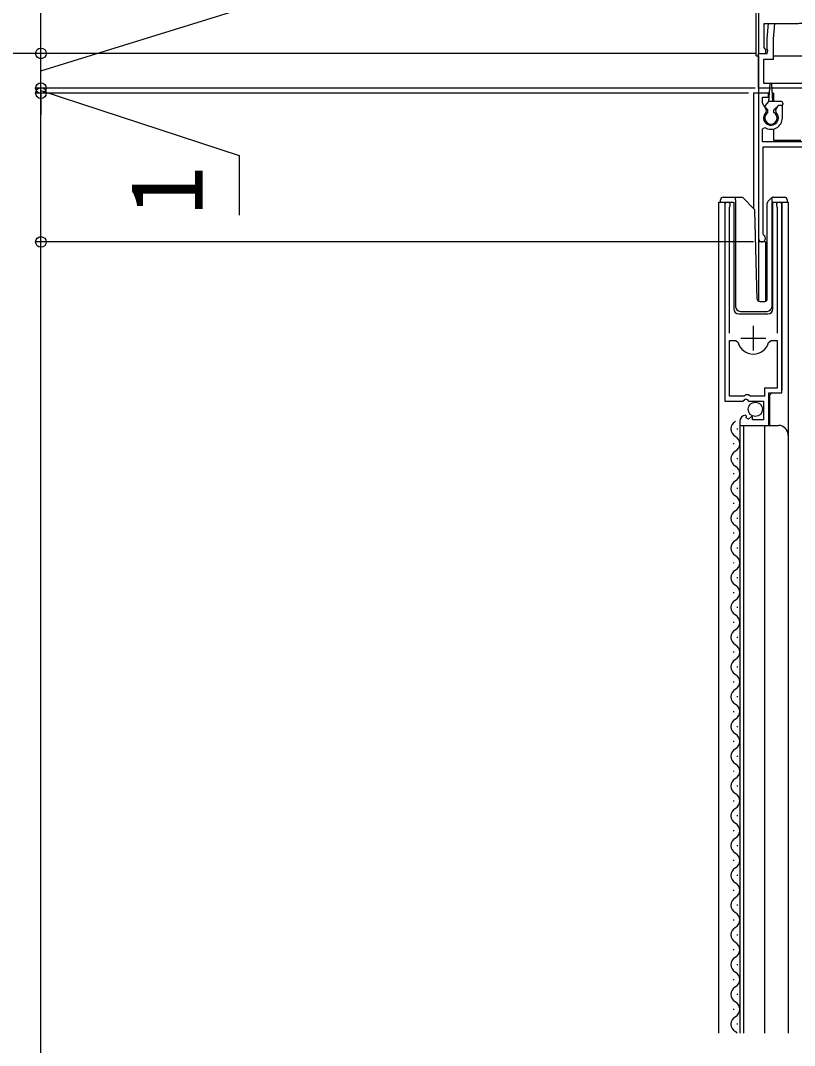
# Model space of a CAD drawing. Units: millimetres, scale not verified. Extents: x -875 to 875, y -1304 to 1297.
# Drawn here: x -707.1 to -551.1, y 411.8 to 618.5 of the extents above; entities that cross this region are included whole.
import ezdxf
from ezdxf.enums import TextEntityAlignment as Align

# ---------------------------------------------------------------- set-up
doc = ezdxf.new("R2010")
doc.units = ezdxf.units.MM
doc.header["$LTSCALE"] = 8
for name, color, linetype in [('0-2_YKK_11', 7, 'Continuous'), ('0-3_YKK_12', 2, 'Continuous'), ('0-4_YKK_13', 4, 'Continuous'), ('0-5_YKK_D', 6, 'Continuous')]:
    doc.layers.add(name, color=color, linetype=linetype)
doc.styles.add('ＭＳ ゴシック', font='')
doc.styles.get('ＭＳ ゴシック').set_extended_font_data('MS Gothic')

msp = doc.modelspace()

# ---------------------------------------------------------------- linework, layer by layer
at = {"layer": '0-2_YKK_11'}
for p, q in [((-559.363, 551.917), (-559.363, 556.917)), ((-561.863, 554.417), (-556.863, 554.417))]:
    msp.add_line(p, q, dxfattribs=at)
for points in [[(-558.313, 638.817), (-558.313, 611.817), (-556.813, 611.817), (-556.813, 612.517), (-557.053, 612.811)], [(-557.053, 612.811), (-557.213, 613.007), (-557.213, 617.817), (-550.272, 617.817), (-550.088, 617.937), (-549.538, 617.937), (-549.355, 617.817), (-521.272, 617.817), (-521.088, 617.937), (-520.538, 617.937), (-520.355, 617.817), (-492.272, 617.817), (-492.088, 617.937), (-491.538, 617.937), (-491.355, 617.817), (-484.413, 617.817), (-484.413, 613.007), (-484.573, 612.811), (-484.813, 612.517), (-484.813, 611.817), (-483.313, 611.817)], [(-544.772, 604.817), (-558.314, 604.817), (-558.314, 611.817), (-556.564, 611.817), (-556.444, 612.392), (-556.564, 612.576), (-556.564, 614.817), (-556.301, 617.817), (-555.097, 617.817), (-555.364, 614.765), (-555.364, 610.617), (-557.314, 610.617), (-557.314, 605.817), (-547.814, 605.817)], [(-556.77, 599.973), (-556.701, 600.354), (-557.514, 601.762), (-557.514, 603.017), (-556.314, 603.017), (-556.314, 603.817), (-558.314, 603.817), (-558.314, 574.517)], [(-553.514, 598.817), (-553.514, 601.317), (-554.37, 601.317), (-554.926, 600.354), (-554.858, 599.973)], [(-547.712, 594.017), (-557.514, 594.017), (-557.514, 596.626), (-557.052, 596.879)], [(-557.264, 575.123), (-557.414, 575.383), (-557.414, 593.017), (-539.314, 593.017)], [(-565.113, 581.267), (-565.113, 541.717), (-561.481, 541.717), (-560.941, 542.17), (-560.613, 542.017), (-560.313, 541.717), (-557.313, 541.717), (-557.313, 537.917), (-559.513, 537.917), (-559.513, 538.551), (-559.759, 538.653), (-560.336, 538.076), (-560.805, 538.346), (-560.719, 538.665), (-560.931, 538.916)], [(-564.163, 555.417), (-564.163, 580.785), (-564.11, 580.955)], [(-562.113, 537.621), (-562.113, 536.817), (-556.213, 536.817), (-556.213, 543.417), (-553.613, 543.417), (-553.613, 581.267)], [(-554.615, 580.955), (-554.563, 580.785), (-554.563, 555.417)], [(-564.163, 542.717), (-564.163, 553.917), (-562.925, 553.917), (-562.443, 553.552)], [(-556.282, 553.552), (-555.8, 553.917), (-554.563, 553.917), (-554.563, 544.317), (-557.113, 544.317), (-557.113, 542.717), (-560.013, 542.717), (-560.313, 543.017), (-560.913, 543.017), (-561.213, 542.717), (-564.163, 542.717)]]:
    msp.add_lwpolyline(points, dxfattribs=at)
for centre, radius, start, end in [((-555.814, 598.817), 1.5, 129.59403, 50.40591), ((-555.814, 598.817), 2.3, 237.42101, 0.00001), ((-564.563, 581.267), 0.55, 325.43955, 179.99998), ((-554.163, 581.267), 0.55, 0.00002, 214.56068), ((-557.614, 574.517), 0.7, 180.00006, 60.00004), ((-559.363, 554.417), 3.2, 195.68061, 269.99999), ((-559.363, 554.417), 3.2, 270.00002, 344.3194), ((-560.813, 537.621), 1.3, 95.2159, 180.00002)]:
    msp.add_arc(centre, radius, start, end, dxfattribs=at)
at = {"layer": '0-3_YKK_12'}
for p, q in [((-558.313, 611.317), (-558.313, 603.817)), ((-559.314, 603.817), (-559.314, 580.569)), ((-556.094, 603.817), (-559.314, 603.817)), ((-558.314, 603.817), (-558.314, 561.879)), ((-555.314, 603.817), (-555.533, 603.817)), ((-555.314, 603.817), (-555.314, 602.117)), ((-555.314, 596.572), (-555.314, 594.317)), ((-555.314, 594.317), (-549.814, 594.317)), ((-566.313, 414.317), (-566.313, 581.819)), ((-566.313, 581.819), (-563.313, 581.819)), ((-565.113, 581.819), (-565.113, 552.217)), ((-563.313, 581.819), (-563.313, 560.319)), ((-555.413, 581.819), (-552.313, 581.819)), ((-555.413, 560.319), (-555.413, 581.819)), ((-553.613, 581.819), (-553.613, 543.92)), ((-552.313, 581.819), (-552.313, 534.629)), ((-556.914, 573.817), (-558.314, 573.817)), ((-556.914, 573.817), (-556.914, 561.824)), ((-562.313, 559.319), (-556.413, 559.319)), ((-562.113, 536.817), (-554.313, 536.817)), ((-562.113, 536.817), (-562.113, 414.317)), ((-561.313, 536.817), (-561.313, 414.317)), ((-557.113, 536.817), (-557.113, 414.317)), ((-552.313, 534.817), (-552.313, 414.317))]:
    msp.add_line(p, q, dxfattribs=at)
msp.add_lwpolyline([(-555.613, 543.417), (-556.113, 542.917), (-556.113, 536.817)], dxfattribs=at)
for centre, radius, start, end in [((-562.313, 560.319), 1, 180, 270), ((-556.413, 560.319), 1, 270, 0), ((-554.313, 534.817), 2, 0, 90)]:
    msp.add_arc(centre, radius, start, end, dxfattribs=at)
at = {"layer": '0-4_YKK_13'}
for p, q in [((-558.813, 611.317), (-558.314, 611.317)), ((-555.364, 611.317), (-548.809, 611.317)), ((-556.214, 602.117), (-555.963, 605.678)), ((-555.414, 602.117), (-555.664, 605.678)), ((-556.923, 601.329), (-556.214, 602.117)), ((-553.714, 602.117), (-556.214, 602.117)), ((-555.214, 600.417), (-554.314, 601.317)), ((-553.714, 601.317), (-554.314, 601.317)), ((-553.414, 601.817), (-553.414, 601.617)), ((-556.414, 600.417), (-556.912, 600.916)), ((-556.414, 599.914), (-556.414, 600.417)), ((-555.214, 599.914), (-555.214, 600.417)), ((-565.463, 582.818), (-562.963, 582.818)), ((-562.963, 582.818), (-561.771, 582.818)), ((-562.963, 582.318), (-562.963, 582.818)), ((-555.563, 582.526), (-555.563, 582.774)), ((-555.356, 582.818), (-553.063, 582.818)), ((-565.963, 581.818), (-565.963, 582.318)), ((-562.963, 582.318), (-562.963, 560.818)), ((-561.417, 582.672), (-559.188, 580.444)), ((-556.563, 562.301), (-556.563, 581.611)), ((-556.417, 581.965), (-555.71, 582.672)), ((-555.563, 582.111), (-555.563, 582.526)), ((-555.563, 560.818), (-555.563, 582.111)), ((-552.563, 582.318), (-552.563, 581.818)), ((-558.576, 562.305), (-559.042, 580.103)), ((-558.076, 561.818), (-557.046, 561.818)), ((-561.963, 559.818), (-556.598, 559.818)), ((-562.613, 536.221), (-562.613, 536.021)), ((-563.373, 533.221), (-563.373, 533.021)), ((-562.613, 530.221), (-562.613, 530.021)), ((-563.373, 527.221), (-563.373, 527.021)), ((-562.613, 524.221), (-562.613, 524.021)), ((-563.373, 521.221), (-563.373, 521.021)), ((-562.613, 518.221), (-562.613, 518.021)), ((-563.373, 515.221), (-563.373, 515.021)), ((-562.613, 512.221), (-562.613, 512.021)), ((-563.373, 509.221), (-563.373, 509.021)), ((-562.613, 506.221), (-562.613, 506.021)), ((-563.373, 503.221), (-563.373, 503.021)), ((-562.613, 500.221), (-562.613, 500.021)), ((-563.373, 497.221), (-563.373, 497.021)), ((-562.613, 494.221), (-562.613, 494.021)), ((-563.373, 491.221), (-563.373, 491.021)), ((-562.613, 488.221), (-562.613, 488.021)), ((-563.373, 485.221), (-563.373, 485.021)), ((-562.613, 482.221), (-562.613, 482.021)), ((-563.373, 479.221), (-563.373, 479.021)), ((-562.613, 476.221), (-562.613, 476.021)), ((-563.373, 473.221), (-563.373, 473.021)), ((-562.613, 470.221), (-562.613, 470.021)), ((-563.373, 467.221), (-563.373, 467.021)), ((-562.613, 464.221), (-562.613, 464.021)), ((-563.373, 461.221), (-563.373, 461.021)), ((-562.613, 458.221), (-562.613, 458.021)), ((-563.373, 455.221), (-563.373, 455.021)), ((-562.613, 452.221), (-562.613, 452.021)), ((-563.373, 449.221), (-563.373, 449.021)), ((-562.613, 446.221), (-562.613, 446.021)), ((-563.373, 443.221), (-563.373, 443.021)), ((-562.613, 440.221), (-562.613, 440.021)), ((-563.373, 437.221), (-563.373, 437.021)), ((-562.613, 434.221), (-562.613, 434.021)), ((-563.373, 431.221), (-563.373, 431.021)), ((-562.613, 428.221), (-562.613, 428.021)), ((-563.373, 425.221), (-563.373, 425.021)), ((-562.613, 422.221), (-562.613, 422.021)), ((-563.373, 419.221), (-563.373, 419.021)), ((-562.613, 416.221), (-562.613, 416.021))]:
    msp.add_line(p, q, dxfattribs=at)
for points in [[(-558.813, 611.317), (-558.813, 640.314), (-540.313, 641.932)], [(-555.71, 582.672), (-555.694, 582.688), (-555.677, 582.702), (-555.659, 582.716), (-555.641, 582.729), (-555.623, 582.742), (-555.603, 582.753), (-555.584, 582.764), (-555.563, 582.774)]]:
    msp.add_lwpolyline(points, dxfattribs=at)
msp.add_circle((-558.962, 540.067), 1.45, dxfattribs=at)
for centre, radius, start, end in [((-555.814, 605.667), 0.15, 4.02199, 175.97804), ((-556.7, 601.128), 0.3, 138.01099, 225.00089), ((-553.714, 601.817), 0.3, 0, 90), ((-553.714, 601.617), 0.3, 270, 0), ((-555.814, 598.817), 1.25, 118.68621, 61.31597), ((-565.463, 582.318), 0.5, 90, 180), ((-561.771, 582.318), 0.5, 45, 90), ((-555.356, 582.318), 0.5, 90, 114.4698), ((-553.063, 582.318), 0.5, 0, 90), ((-556.063, 581.611), 0.5, 135, 180), ((-559.542, 580.09), 0.5, 1.5, 45), ((-558.076, 562.318), 0.5, 181.5, 270), ((-557.063, 562.301), 0.5, 272, 0), ((-561.963, 560.818), 1, 180, 270), ((-556.598, 560.818), 1, 270, 358), ((-562.154, 536.121), 1.718, 119.19937, 240.80063), ((-563.831, 533.121), 1.718, 299.19064, 60.80936), ((-562.154, 530.121), 1.718, 119.19937, 240.80063), ((-563.831, 527.121), 1.718, 299.19064, 60.80936), ((-562.154, 524.121), 1.718, 119.19937, 240.80063), ((-563.831, 521.121), 1.718, 299.19064, 60.80936), ((-562.154, 518.121), 1.718, 119.19937, 240.80063), ((-563.831, 515.121), 1.718, 299.19064, 60.80936), ((-562.154, 512.121), 1.718, 119.19937, 240.80063), ((-563.831, 509.121), 1.718, 299.19064, 60.80936), ((-562.154, 506.121), 1.718, 119.19937, 240.80063), ((-563.831, 503.121), 1.718, 299.19064, 60.80936), ((-562.154, 500.121), 1.718, 119.19937, 240.80063), ((-563.831, 497.121), 1.718, 299.19064, 60.80936), ((-562.154, 494.121), 1.718, 119.19937, 240.80063), ((-563.831, 491.121), 1.718, 299.19064, 60.80936), ((-562.154, 488.121), 1.718, 119.19937, 240.80063), ((-563.831, 485.121), 1.718, 299.19064, 60.80936), ((-562.154, 482.121), 1.718, 119.19937, 240.80063), ((-563.831, 479.121), 1.718, 299.19064, 60.80936), ((-562.154, 476.121), 1.718, 119.19937, 240.80063), ((-563.831, 473.121), 1.718, 299.19064, 60.80936), ((-562.154, 470.121), 1.718, 119.19937, 240.80063), ((-563.831, 467.121), 1.718, 299.19064, 60.80936), ((-562.154, 464.121), 1.718, 119.19937, 240.80063), ((-563.831, 461.121), 1.718, 299.19064, 60.80936), ((-562.154, 458.121), 1.718, 119.19937, 240.80063), ((-563.831, 455.121), 1.718, 299.19064, 60.80936), ((-562.154, 452.121), 1.718, 119.19937, 240.80063), ((-563.831, 449.121), 1.718, 299.19064, 60.80936), ((-562.154, 446.121), 1.718, 119.19937, 240.80063), ((-563.831, 443.121), 1.718, 299.19064, 60.80936), ((-562.154, 440.121), 1.718, 119.19937, 240.80063), ((-563.831, 437.121), 1.718, 299.19064, 60.80936), ((-562.154, 434.121), 1.718, 119.19937, 240.80063), ((-563.831, 431.121), 1.718, 299.19064, 60.80936), ((-562.154, 428.121), 1.718, 119.19937, 240.80063), ((-563.831, 425.121), 1.718, 299.19064, 60.80936), ((-562.154, 422.121), 1.718, 119.19937, 240.80063), ((-563.831, 419.121), 1.718, 299.19064, 60.80936), ((-562.154, 416.121), 1.718, 119.19937, 240.80063), ((-563.831, 413.121), 1.718, 44.10393, 60.80936)]:
    msp.add_arc(centre, radius, start, end, dxfattribs=at)
at = {"layer": '0-5_YKK_D'}
for p, q in [((-703, 611.817), (-703, 638.817)), ((-559.013, 611.817), (-784, 611.817)), ((-559.014, 611.817), (-744, 611.817)), ((-559.014, 611.817), (-704, 611.817)), ((-559.014, 611.817), (-704, 611.817)), ((-703, 604.817), (-703, 611.817)), ((-703, 604.817), (-703, 609.117)), ((-559.014, 604.817), (-704, 604.817)), ((-559.014, 604.817), (-704, 604.817)), ((-560.314, 603.817), (-704, 603.817)), ((-560.314, 603.817), (-704, 603.817)), ((-703, 603.817), (-703, 604.817)), ((-703, 603.817), (-703, 604.817)), ((-703, 573.817), (-703, 603.817)), ((-703, 603.817), (-703, 599.517)), ((-559.314, 573.817), (-704, 573.817)), ((-559.314, 573.817), (-704, 573.817)), ((-703, 211.817), (-703, 573.817))]:
    msp.add_line(p, q, dxfattribs=at)
for points in [[(-703, 608.317), (-663, 620.696), (-663, 637.492)], [(-703, 604.317), (-663, 591.257), (-663, 579.234)]]:
    msp.add_lwpolyline(points, dxfattribs=at)
for centre in [(-703, 611.817), (-703, 611.817), (-703, 604.817), (-703, 604.817), (-703, 603.817), (-703, 603.817), (-703, 573.817), (-703, 573.817)]:
    msp.add_circle(centre, 1.075, dxfattribs=at)

# ---------------------------------------------------------------- texts
at = {"layer": '0-5_YKK_D', "style": 'ＭＳ ゴシック'}
msp.add_text('1', height=14.66, rotation=90, dxfattribs=at).set_placement((-666, 579.166), align=Align.BOTTOM_LEFT)

doc.saveas('drawing.dxf')
